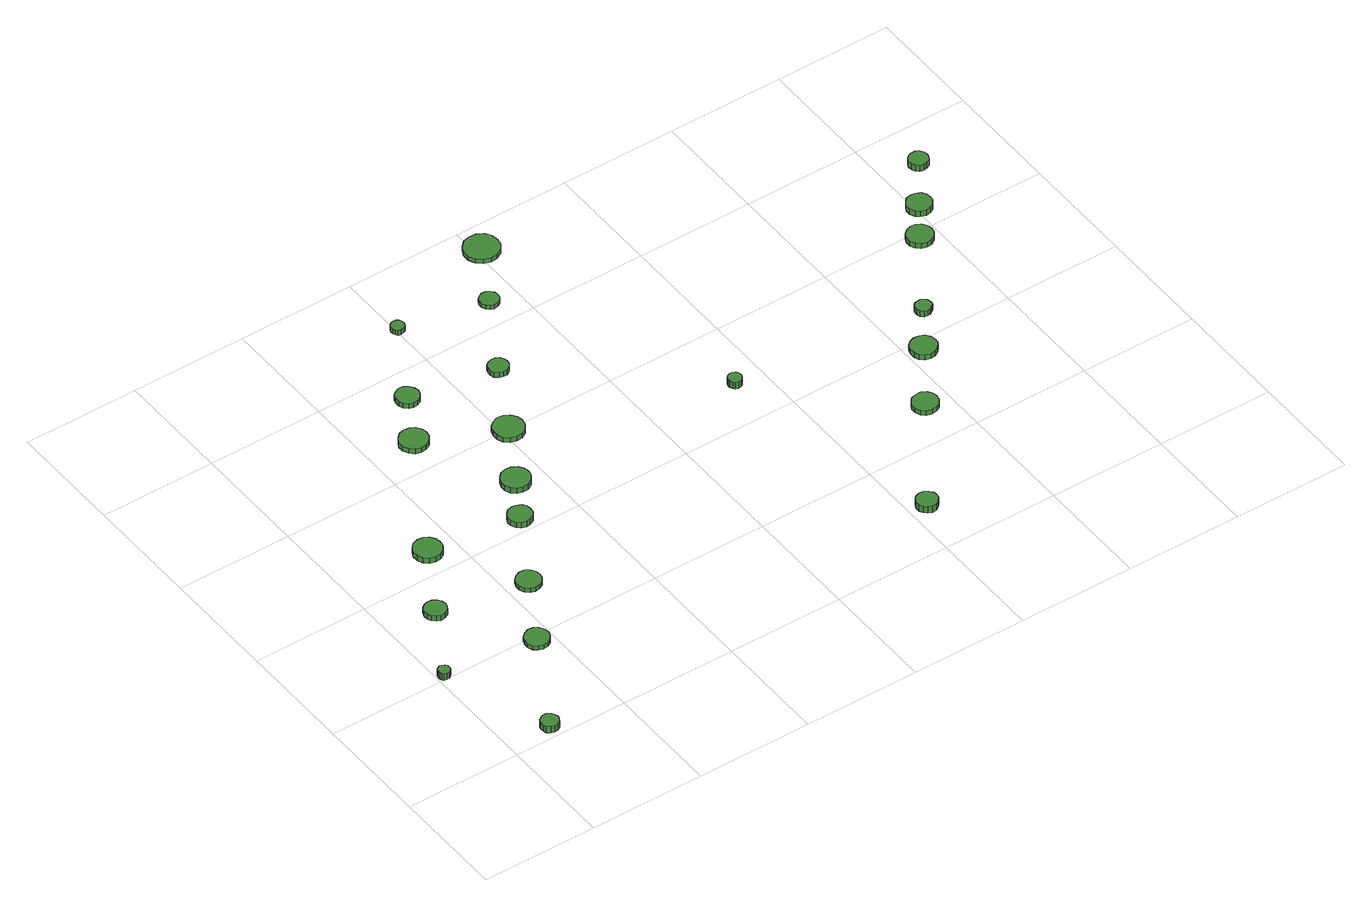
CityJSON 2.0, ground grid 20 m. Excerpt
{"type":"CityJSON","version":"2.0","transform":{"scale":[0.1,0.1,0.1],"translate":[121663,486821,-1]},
"CityObjects":{
"tree1":{"type":"SolitaryVegetationObject","attributes":{"function":"something"},"geometry":[{"type":"MultiSurface","lod":"1","boundaries":[[[0,1,2,3,4,5,6,7,8,9,10,11,12,13,14]],[[15,16,17,18,19,20,21,22,23,24,25,26,27,28,29]],[[0,29,28,1]],[[1,28,27,2]],[[2,27,26,3]],[[3,26,25,4]],[[4,25,24,5]],[[5,24,23,6]],[[6,23,22,7]],[[7,22,21,8]],[[8,21,20,9]],[[9,20,19,10]],[[10,19,18,11]],[[11,18,17,12]],[[12,17,16,13]],[[13,16,15,14]],[[14,15,29,0]]]}]},
"tree2":{"type":"SolitaryVegetationObject","attributes":{"function":"something"},"geometry":[{"type":"MultiSurface","lod":"1","boundaries":[[[30,31,32,33,34,35,36,37,38,39,40,41,42,43,44]],[[45,46,47,48,49,50,51,52,53,54,55,56,57,58,59]],[[30,59,58,31]],[[31,58,57,32]],[[32,57,56,33]],[[33,56,55,34]],[[34,55,54,35]],[[35,54,53,36]],[[36,53,52,37]],[[37,52,51,38]],[[38,51,50,39]],[[39,50,49,40]],[[40,49,48,41]],[[41,48,47,42]],[[42,47,46,43]],[[43,46,45,44]],[[44,45,59,30]]]}]},
"tree3":{"type":"SolitaryVegetationObject","attributes":{"function":"something"},"geometry":[{"type":"MultiSurface","lod":"1","boundaries":[[[60,61,62,63,64,65,66,67,68,69,70,71,72,73,74]],[[75,76,77,78,79,80,81,82,83,84,85,86,87,88,89]],[[60,89,88,61]],[[61,88,87,62]],[[62,87,86,63]],[[63,86,85,64]],[[64,85,84,65]],[[65,84,83,66]],[[66,83,82,67]],[[67,82,81,68]],[[68,81,80,69]],[[69,80,79,70]],[[70,79,78,71]],[[71,78,77,72]],[[72,77,76,73]],[[73,76,75,74]],[[74,75,89,60]]]}]},
"tree4":{"type":"SolitaryVegetationObject","attributes":{"function":"something"},"geometry":[{"type":"MultiSurface","lod":"1","boundaries":[[[90,91,92,93,94,95,96,97,98,99,100,101,102,103,104]],[[105,106,107,108,109,110,111,112,113,114,115,116,117,118,119]],[[90,119,118,91]],[[91,118,117,92]],[[92,117,116,93]],[[93,116,115,94]],[[94,115,114,95]],[[95,114,113,96]],[[96,113,112,97]],[[97,112,111,98]],[[98,111,110,99]],[[99,110,109,100]],[[100,109,108,101]],[[101,108,107,102]],[[102,107,106,103]],[[103,106,105,104]],[[104,105,119,90]]]}]},
"tree5":{"type":"SolitaryVegetationObject","attributes":{"function":"something"},"geometry":[{"type":"MultiSurface","lod":"1","boundaries":[[[120,121,122,123,124,125,126,127,128,129,130,131,132,133,134]],[[135,136,137,138,139,140,141,142,143,144,145,146,147,148,149]],[[120,149,148,121]],[[121,148,147,122]],[[122,147,146,123]],[[123,146,145,124]],[[124,145,144,125]],[[125,144,143,126]],[[126,143,142,127]],[[127,142,141,128]],[[128,141,140,129]],[[129,140,139,130]],[[130,139,138,131]],[[131,138,137,132]],[[132,137,136,133]],[[133,136,135,134]],[[134,135,149,120]]]}]},
"tree6":{"type":"SolitaryVegetationObject","attributes":{"function":"something"},"geometry":[{"type":"MultiSurface","lod":"1","boundaries":[[[150,151,152,153,154,155,156,157,158,159,160,161,162,163,164]],[[165,166,167,168,169,170,171,172,173,174,175,176,177,178,179]],[[150,179,178,151]],[[151,178,177,152]],[[152,177,176,153]],[[153,176,175,154]],[[154,175,174,155]],[[155,174,173,156]],[[156,173,172,157]],[[157,172,171,158]],[[158,171,170,159]],[[159,170,169,160]],[[160,169,168,161]],[[161,168,167,162]],[[162,167,166,163]],[[163,166,165,164]],[[164,165,179,150]]]}]},
"tree7":{"type":"SolitaryVegetationObject","attributes":{"function":"something"},"geometry":[{"type":"MultiSurface","lod":"1","boundaries":[[[180,181,182,183,184,185,186,187,188,189,190,191,192,193,194]],[[195,196,197,198,199,200,201,202,203,204,205,206,207,208,209]],[[180,209,208,181]],[[181,208,207,182]],[[182,207,206,183]],[[183,206,205,184]],[[184,205,204,185]],[[185,204,203,186]],[[186,203,202,187]],[[187,202,201,188]],[[188,201,200,189]],[[189,200,199,190]],[[190,199,198,191]],[[191,198,197,192]],[[192,197,196,193]],[[193,196,195,194]],[[194,195,209,180]]]}]},
"tree8":{"type":"SolitaryVegetationObject","attributes":{"function":"something"},"geometry":[{"type":"MultiSurface","lod":"1","boundaries":[[[210,211,212,213,214,215,216,217,218,219,220,221,222,223,224]],[[225,226,227,228,229,230,231,232,233,234,235,236,237,238,239]],[[210,239,238,211]],[[211,238,237,212]],[[212,237,236,213]],[[213,236,235,214]],[[214,235,234,215]],[[215,234,233,216]],[[216,233,232,217]],[[217,232,231,218]],[[218,231,230,219]],[[219,230,229,220]],[[220,229,228,221]],[[221,228,227,222]],[[222,227,226,223]],[[223,226,225,224]],[[224,225,239,210]]]}]},
"tree9":{"type":"SolitaryVegetationObject","attributes":{"function":"something"},"geometry":[{"type":"MultiSurface","lod":"1","boundaries":[[[240,241,242,243,244,245,246,247,248,249,250,251,252,253,254]],[[255,256,257,258,259,260,261,262,263,264,265,266,267,268,269]],[[240,269,268,241]],[[241,268,267,242]],[[242,267,266,243]],[[243,266,265,244]],[[244,265,264,245]],[[245,264,263,246]],[[246,263,262,247]],[[247,262,261,248]],[[248,261,260,249]],[[249,260,259,250]],[[250,259,258,251]],[[251,258,257,252]],[[252,257,256,253]],[[253,256,255,254]],[[254,255,269,240]]]}]},
"tree10":{"type":"SolitaryVegetationObject","attributes":{"function":"something"},"geometry":[{"type":"MultiSurface","lod":"1","boundaries":[[[270,271,272,273,274,275,276,277,278,279,280,281,282,283,284]],[[285,286,287,288,289,290,291,292,293,294,295,296,297,298,299]],[[270,299,298,271]],[[271,298,297,272]],[[272,297,296,273]],[[273,296,295,274]],[[274,295,294,275]],[[275,294,293,276]],[[276,293,292,277]],[[277,292,291,278]],[[278,291,290,279]],[[279,290,289,280]],[[280,289,288,281]],[[281,288,287,282]],[[282,287,286,283]],[[283,286,285,284]],[[284,285,299,270]]]}]},
"tree11":{"type":"SolitaryVegetationObject","attributes":{"function":"something"},"geometry":[{"type":"MultiSurface","lod":"1","boundaries":[[[300,301,302,303,304,305,306,307,308,309,310,311,312,313,314]],[[315,316,317,318,319,320,321,322,323,324,325,326,327,328,329]],[[300,329,328,301]],[[301,328,327,302]],[[302,327,326,303]],[[303,326,325,304]],[[304,325,324,305]],[[305,324,323,306]],[[306,323,322,307]],[[307,322,321,308]],[[308,321,320,309]],[[309,320,319,310]],[[310,319,318,311]],[[311,318,317,312]],[[312,317,316,313]],[[313,316,315,314]],[[314,315,329,300]]]}]},
"tree12":{"type":"SolitaryVegetationObject","attributes":{"function":"something"},"geometry":[{"type":"MultiSurface","lod":"1","boundaries":[[[330,331,332,333,334,335,336,337,338,339,340,341,342,343,344]],[[345,346,347,348,349,350,351,352,353,354,355,356,357,358,359]],[[330,359,358,331]],[[331,358,357,332]],[[332,357,356,333]],[[333,356,355,334]],[[334,355,354,335]],[[335,354,353,336]],[[336,353,352,337]],[[337,352,351,338]],[[338,351,350,339]],[[339,350,349,340]],[[340,349,348,341]],[[341,348,347,342]],[[342,347,346,343]],[[343,346,345,344]],[[344,345,359,330]]]}]},
"tree13":{"type":"SolitaryVegetationObject","attributes":{"function":"something"},"geometry":[{"type":"MultiSurface","lod":"1","boundaries":[[[360,361,362,363,364,365,366,367,368,369,370,371,372,373,374]],[[375,376,377,378,379,380,381,382,383,384,385,386,387,388,389]],[[360,389,388,361]],[[361,388,387,362]],[[362,387,386,363]],[[363,386,385,364]],[[364,385,384,365]],[[365,384,383,366]],[[366,383,382,367]],[[367,382,381,368]],[[368,381,380,369]],[[369,380,379,370]],[[370,379,378,371]],[[371,378,377,372]],[[372,377,376,373]],[[373,376,375,374]],[[374,375,389,360]]]}]},
"tree14":{"type":"SolitaryVegetationObject","attributes":{"function":"something"},"geometry":[{"type":"MultiSurface","lod":"1","boundaries":[[[390,391,392,393,394,395,396,397,398,399,400,401,402,403,404]],[[405,406,407,408,409,410,411,412,413,414,415,416,417,418,419]],[[390,419,418,391]],[[391,418,417,392]],[[392,417,416,393]],[[393,416,415,394]],[[394,415,414,395]],[[395,414,413,396]],[[396,413,412,397]],[[397,412,411,398]],[[398,411,410,399]],[[399,410,409,400]],[[400,409,408,401]],[[401,408,407,402]],[[402,407,406,403]],[[403,406,405,404]],[[404,405,419,390]]]}]},
"tree15":{"type":"SolitaryVegetationObject","attributes":{"function":"something"},"geometry":[{"type":"MultiSurface","lod":"1","boundaries":[[[420,421,422,423,424,425,426,427,428,429,430,431,432,433,434]],[[435,436,437,438,439,440,441,442,443,444,445,446,447,448,449]],[[420,449,448,421]],[[421,448,447,422]],[[422,447,446,423]],[[423,446,445,424]],[[424,445,444,425]],[[425,444,443,426]],[[426,443,442,427]],[[427,442,441,428]],[[428,441,440,429]],[[429,440,439,430]],[[430,439,438,431]],[[431,438,437,432]],[[432,437,436,433]],[[433,436,435,434]],[[434,435,449,420]]]}]},
"tree16":{"type":"SolitaryVegetationObject","attributes":{"function":"something"},"geometry":[{"type":"MultiSurface","lod":"1","boundaries":[[[450,451,452,453,454,455,456,457,458,459,460,461,462,463,464]],[[465,466,467,468,469,470,471,472,473,474,475,476,477,478,479]],[[450,479,478,451]],[[451,478,477,452]],[[452,477,476,453]],[[453,476,475,454]],[[454,475,474,455]],[[455,474,473,456]],[[456,473,472,457]],[[457,472,471,458]],[[458,471,470,459]],[[459,470,469,460]],[[460,469,468,461]],[[461,468,467,462]],[[462,467,466,463]],[[463,466,465,464]],[[464,465,479,450]]]}]},
"tree17":{"type":"SolitaryVegetationObject","attributes":{"function":"something"},"geometry":[{"type":"MultiSurface","lod":"1","boundaries":[[[480,481,482,483,484,485,486,487,488,489,490,491,492,493,494]],[[495,496,497,498,499,500,501,502,503,504,505,506,507,508,509]],[[480,509,508,481]],[[481,508,507,482]],[[482,507,506,483]],[[483,506,505,484]],[[484,505,504,485]],[[485,504,503,486]],[[486,503,502,487]],[[487,502,501,488]],[[488,501,500,489]],[[489,500,499,490]],[[490,499,498,491]],[[491,498,497,492]],[[492,497,496,493]],[[493,496,495,494]],[[494,495,509,480]]]}]},
"tree18":{"type":"SolitaryVegetationObject","attributes":{"function":"something"},"geometry":[{"type":"MultiSurface","lod":"1","boundaries":[[[510,511,512,513,514,515,516,517,518,519,520,521,522,523,524]],[[525,526,527,528,529,530,531,532,533,534,535,536,537,538,539]],[[510,539,538,511]],[[511,538,537,512]],[[512,537,536,513]],[[513,536,535,514]],[[514,535,534,515]],[[515,534,533,516]],[[516,533,532,517]],[[517,532,531,518]],[[518,531,530,519]],[[519,530,529,520]],[[520,529,528,521]],[[521,528,527,522]],[[522,527,526,523]],[[523,526,525,524]],[[524,525,539,510]]]}]},
"tree19":{"type":"SolitaryVegetationObject","attributes":{"function":"something"},"geometry":[{"type":"MultiSurface","lod":"1","boundaries":[[[540,541,542,543,544,545,546,547,548,549,550,551,552,553,554]],[[555,556,557,558,559,560,561,562,563,564,565,566,567,568,569]],[[540,569,568,541]],[[541,568,567,542]],[[542,567,566,543]],[[543,566,565,544]],[[544,565,564,545]],[[545,564,563,546]],[[546,563,562,547]],[[547,562,561,548]],[[548,561,560,549]],[[549,560,559,550]],[[550,559,558,551]],[[551,558,557,552]],[[552,557,556,553]],[[553,556,555,554]],[[554,555,569,540]]]}]},
"tree20":{"type":"SolitaryVegetationObject","attributes":{"function":"something"},"geometry":[{"type":"MultiSurface","lod":"1","boundaries":[[[570,571,572,573,574,575,576,577,578,579,580,581,582,583,584]],[[585,586,587,588,589,590,591,592,593,594,595,596,597,598,599]],[[570,599,598,571]],[[571,598,597,572]],[[572,597,596,573]],[[573,596,595,574]],[[574,595,594,575]],[[575,594,593,576]],[[576,593,592,577]],[[577,592,591,578]],[[578,591,590,579]],[[579,590,589,580]],[[580,589,588,581]],[[581,588,587,582]],[[582,587,586,583]],[[583,586,585,584]],[[584,585,599,570]]]}]},
"tree21":{"type":"SolitaryVegetationObject","attributes":{"function":"something"},"geometry":[{"type":"MultiSurface","lod":"1","boundaries":[[[600,601,602,603,604,605,606,607,608,609,610,611,612,613,614]],[[615,616,617,618,619,620,621,622,623,624,625,626,627,628,629]],[[600,629,628,601]],[[601,628,627,602]],[[602,627,626,603]],[[603,626,625,604]],[[604,625,624,605]],[[605,624,623,606]],[[606,623,622,607]],[[607,622,621,608]],[[608,621,620,609]],[[609,620,619,610]],[[610,619,618,611]],[[611,618,617,612]],[[612,617,616,613]],[[613,616,615,614]],[[614,615,629,600]]]}]},
"tree22":{"type":"SolitaryVegetationObject","attributes":{"function":"something"},"geometry":[{"type":"MultiSurface","lod":"1","boundaries":[[[630,631,632,633,634,635,636,637,638,639,640,641,642,643,644]],[[645,646,647,648,649,650,651,652,653,654,655,656,657,658,659]],[[630,659,658,631]],[[631,658,657,632]],[[632,657,656,633]],[[633,656,655,634]],[[634,655,654,635]],[[635,654,653,636]],[[636,653,652,637]],[[637,652,651,638]],[[638,651,650,639]],[[639,650,649,640]],[[640,649,648,641]],[[641,648,647,642]],[[642,647,646,643]],[[643,646,645,644]],[[644,645,659,630]]]}]},
"tree23":{"type":"SolitaryVegetationObject","attributes":{"function":"something"},"geometry":[{"type":"MultiSurface","lod":"1","boundaries":[[[660,661,662,663,664,665,666,667,668,669,670,671,672,673,674]],[[675,676,677,678,679,680,681,682,683,684,685,686,687,688,689]],[[660,689,688,661]],[[661,688,687,662]],[[662,687,686,663]],[[663,686,685,664]],[[664,685,684,665]],[[665,684,683,666]],[[666,683,682,667]],[[667,682,681,668]],[[668,681,680,669]],[[669,680,679,670]],[[670,679,678,671]],[[671,678,677,672]],[[672,677,676,673]],[[673,676,675,674]],[[674,675,689,660]]]}]}
},
"vertices":[
[22,208,20],[22,212,20],[19,215,20],[15,217,20],[11,218,20],[7,216,20],[4,214,20],[3,210,20],[3,206,20],[4,202,20],[7,199,20],[11,198,20],[15,198,20],[19,200,20],[22,204,20],[22,204,7],[19,200,7],[15,198,7],[11,198,7],[7,199,7],[4,202,7],[3,206,7],[3,210,7],[4,214,7],[7,216,7],[11,218,7],[15,217,7],[19,215,7],[22,212,7],[22,208,7],
[90,18,25],[88,24,25],[85,29,25],[79,33,25],[73,33,25],[67,31,25],[62,27,25],[60,21,25],[60,15,25],[62,9,25],[67,5,25],[73,3,25],[79,4,25],[85,7,25],[88,12,25],[88,12,12],[85,7,12],[79,4,12],[73,3,12],[67,5,12],[62,9,12],[60,15,12],[60,21,12],[62,27,12],[67,31,12],[73,33,12],[79,33,12],[85,29,12],[88,24,12],[90,18,12],
[102,330,17],[100,337,17],[96,343,17],[89,347,17],[81,348,17],[74,346,17],[68,341,17],[65,333,17],[65,326,17],[68,319,17],[74,314,17],[81,311,17],[89,312,17],[96,316,17],[100,322,17],[100,322,7],[96,316,7],[89,312,7],[81,311,7],[74,314,7],[68,319,7],[65,326,7],[65,333,7],[68,341,7],[74,346,7],[81,348,7],[89,347,7],[96,343,7],[100,337,7],[102,330,7],
[193,189,16],[191,197,16],[186,204,16],[179,209,16],[170,210,16],[162,207,16],[155,201,16],[152,193,16],[152,184,16],[155,176,16],[162,171,16],[170,168,16],[179,169,16],[186,173,16],[191,180,16],[191,180,8],[186,173,8],[179,169,8],[170,168,8],[162,171,8],[155,176,8],[152,184,8],[152,193,8],[155,201,8],[162,207,8],[170,210,8],[179,209,8],[186,204,8],[191,197,8],[193,189,8],
[176,447,16],[174,457,16],[168,465,16],[160,470,16],[150,471,16],[140,468,16],[133,461,16],[129,452,16],[129,442,16],[133,433,16],[140,426,16],[150,423,16],[160,424,16],[168,429,16],[174,437,16],[174,437,6],[168,429,6],[160,424,6],[150,423,6],[140,426,6],[133,433,6],[129,442,6],[129,452,6],[133,461,6],[140,468,6],[150,471,6],[160,470,6],[168,465,6],[174,457,6],[176,447,6],
[258,302,15],[256,310,15],[251,317,15],[244,322,15],[235,323,15],[227,320,15],[220,314,15],[217,306,15],[217,298,15],[220,290,15],[227,284,15],[235,281,15],[244,282,15],[251,286,15],[256,293,15],[256,293,7],[251,286,7],[244,282,7],[235,281,7],[227,284,7],[220,290,7],[217,298,7],[217,306,7],[220,314,7],[227,320,7],[235,323,7],[244,322,7],[251,317,7],[256,310,7],[258,302,7],
[330,427,17],[329,435,17],[324,442,17],[316,446,17],[308,447,17],[300,445,17],[294,439,17],[290,431,17],[290,423,17],[294,415,17],[300,410,17],[308,407,17],[316,408,17],[324,412,17],[329,419,17],[329,419,6],[324,412,6],[316,408,6],[308,407,6],[300,410,6],[294,415,6],[290,423,6],[290,431,6],[294,439,6],[300,445,6],[308,447,6],[316,446,6],[324,442,6],[329,435,6],[330,427,6],
[301,659,16],[299,669,16],[293,677,16],[284,682,16],[274,683,16],[265,680,16],[258,673,16],[253,664,16],[253,654,16],[258,645,16],[265,638,16],[274,635,16],[284,636,16],[293,641,16],[299,649,16],[299,649,6],[293,641,6],[284,636,6],[274,635,6],[265,638,6],[258,645,6],[253,654,6],[253,664,6],[258,673,6],[265,680,6],[274,683,6],[284,682,6],[293,677,6],[299,669,6],[301,659,6],
[376,497,17],[374,507,17],[368,515,17],[359,520,17],[349,521,17],[339,518,17],[332,511,17],[328,502,17],[328,492,17],[332,483,17],[339,476,17],[349,473,17],[359,474,17],[368,479,17],[374,487,17],[374,487,6],[368,479,6],[359,474,6],[349,473,6],[339,476,6],[332,483,6],[328,492,6],[328,502,6],[332,511,6],[339,518,6],[349,521,6],[359,520,6],[368,515,6],[374,507,6],[376,497,6],
[345,743,16],[343,751,16],[338,758,16],[331,762,16],[323,763,16],[315,760,16],[309,755,16],[306,747,16],[306,739,16],[309,731,16],[315,726,16],[323,723,16],[331,724,16],[338,728,16],[343,735,16],[343,735,7],[338,728,7],[331,724,7],[323,723,7],[315,726,7],[309,731,7],[306,739,7],[306,747,7],[309,755,7],[315,760,7],[323,763,7],[331,762,7],[338,758,7],[343,751,7],[345,743,7],
[436,598,15],[434,608,15],[427,617,15],[418,623,15],[407,624,15],[397,620,15],[389,613,15],[385,603,15],[385,592,15],[389,583,15],[397,575,15],[407,572,15],[418,573,15],[427,578,15],[434,587,15],[434,587,6],[427,578,6],[418,573,6],[407,572,6],[397,575,6],[389,583,6],[385,592,6],[385,603,6],[389,613,6],[397,620,6],[407,624,6],[418,623,6],[427,617,6],[434,608,6],[436,598,6],
[414,878,17],[413,883,17],[411,887,17],[407,889,17],[402,889,17],[397,888,17],[394,885,17],[392,881,17],[392,876,17],[394,872,17],[397,868,17],[402,867,17],[407,868,17],[411,870,17],[413,874,17],[413,874,7],[411,870,7],[407,868,7],[402,867,7],[397,868,7],[394,872,7],[392,876,7],[392,881,7],[394,885,7],[397,888,7],[402,889,7],[407,889,7],[411,887,7],[413,883,7],[414,878,7],
[493,718,16],[492,724,16],[488,730,16],[481,734,16],[474,734,16],[468,732,16],[462,728,16],[460,721,16],[460,714,16],[462,708,16],[468,703,16],[474,701,16],[481,701,16],[488,705,16],[492,711,16],[492,711,6],[488,705,6],[481,701,6],[474,701,6],[468,703,6],[462,708,6],[460,714,6],[460,721,6],[462,728,6],[468,732,6],[474,734,6],[481,734,6],[488,730,6],[492,724,6],[493,718,6],
[568,848,15],[567,855,15],[563,860,15],[557,864,15],[550,864,15],[544,862,15],[539,858,15],[536,852,15],[536,845,15],[539,839,15],[544,834,15],[550,832,15],[557,833,15],[563,836,15],[567,842,15],[567,842,7],[563,836,7],[557,833,7],[550,832,7],[544,834,7],[539,839,7],[536,845,7],[536,852,7],[539,858,7],[544,862,7],[550,864,7],[557,864,7],[563,860,7],[567,855,7],[568,848,7],
[848,92,21],[847,99,21],[842,105,21],[836,109,21],[828,110,21],[821,108,21],[816,103,21],[813,96,21],[813,88,21],[816,82,21],[821,77,21],[828,74,21],[836,75,21],[842,79,21],[847,85,21],[847,85,8],[842,79,8],[836,75,8],[828,74,8],[821,77,8],[816,82,8],[813,88,8],[813,96,8],[816,103,8],[821,108,8],[828,110,8],[836,109,8],[842,105,8],[847,99,8],[848,92,8],
[761,482,22],[760,487,22],[757,491,22],[753,493,22],[748,494,22],[743,492,22],[740,489,22],[738,484,22],[738,480,22],[740,475,22],[743,472,22],[748,470,22],[753,471,22],[757,473,22],[760,477,22],[760,477,9],[757,473,9],[753,471,9],[748,470,9],[743,472,9],[740,475,9],[738,480,9],[738,484,9],[740,489,9],[743,492,9],[748,494,9],[753,493,9],[757,491,9],[760,487,9],[761,482,9],
[639,949,15],[637,961,15],[630,971,15],[619,977,15],[607,978,15],[595,975,15],[586,966,15],[581,955,15],[581,943,15],[586,932,15],[595,924,15],[607,920,15],[619,921,15],[630,927,15],[637,937,15],[637,937,7],[630,927,7],[619,921,7],[607,920,7],[595,924,7],[586,932,7],[581,943,7],[581,955,7],[586,966,7],[595,975,7],[607,978,7],[619,977,7],[630,971,7],[637,961,7],[639,949,7],
[980,277,15],[978,286,15],[973,293,15],[965,298,15],[956,298,15],[947,296,15],[941,290,15],[937,282,15],[937,273,15],[941,264,15],[947,258,15],[956,256,15],[965,257,15],[973,261,15],[978,268,15],[978,268,6],[973,261,6],[965,257,6],[956,256,6],[947,258,6],[941,264,6],[937,273,6],[937,282,6],[941,290,6],[947,296,6],[956,298,6],[965,298,6],[973,293,6],[978,286,6],[980,277,6],
[1051,380,16],[1049,389,16],[1043,397,16],[1035,401,16],[1026,402,16],[1017,399,16],[1010,393,16],[1007,385,16],[1007,375,16],[1010,367,16],[1017,361,16],[1026,358,16],[1035,359,16],[1043,364,16],[1049,371,16],[1049,371,6],[1043,364,6],[1035,359,6],[1026,358,6],[1017,361,6],[1010,367,6],[1007,375,6],[1007,385,6],[1010,393,6],[1017,399,6],[1026,402,6],[1035,401,6],[1043,397,6],[1049,389,6],[1051,380,6],
[1093,452,17],[1092,458,17],[1088,462,17],[1083,465,17],[1078,465,17],[1072,464,17],[1068,460,17],[1066,455,17],[1066,449,17],[1068,444,17],[1072,440,17],[1078,439,17],[1083,439,17],[1088,442,17],[1092,446,17],[1092,446,6],[1088,442,6],[1083,439,6],[1078,439,6],[1072,440,6],[1068,444,6],[1066,449,6],[1066,455,6],[1068,460,6],[1072,464,6],[1078,465,6],[1083,465,6],[1088,462,6],[1092,458,6],[1093,452,6],
[1190,586,16],[1188,595,16],[1183,603,16],[1175,607,16],[1166,608,16],[1157,605,16],[1150,599,16],[1146,591,16],[1146,581,16],[1150,573,16],[1157,567,16],[1166,564,16],[1175,565,16],[1183,570,16],[1188,577,16],[1188,577,6],[1183,570,6],[1175,565,6],[1166,564,6],[1157,567,6],[1150,573,6],[1146,581,6],[1146,591,6],[1150,599,6],[1157,605,6],[1166,608,6],[1175,607,6],[1183,603,6],[1188,595,6],[1190,586,6],
[1229,644,17],[1227,652,17],[1222,659,17],[1214,663,17],[1206,664,17],[1197,662,17],[1191,656,17],[1187,648,17],[1187,639,17],[1191,631,17],[1197,626,17],[1206,623,17],[1214,624,17],[1222,628,17],[1227,635,17],[1227,635,6],[1222,628,6],[1214,624,6],[1206,623,6],[1197,626,6],[1191,631,6],[1187,639,6],[1187,648,6],[1191,656,6],[1197,662,6],[1206,664,6],[1214,663,6],[1222,659,6],[1227,652,6],[1229,644,6],
[1279,723,18],[1278,730,18],[1274,735,18],[1268,739,18],[1261,739,18],[1255,737,18],[1250,733,18],[1247,727,18],[1247,720,18],[1250,714,18],[1255,709,18],[1261,707,18],[1268,708,18],[1274,711,18],[1278,717,18],[1278,717,6],[1274,711,6],[1268,708,6],[1261,707,6],[1255,709,6],[1250,714,6],[1247,720,6],[1247,727,6],[1250,733,6],[1255,737,6],[1261,739,6],[1268,739,6],[1274,735,6],[1278,730,6],[1279,723,6]
]}
